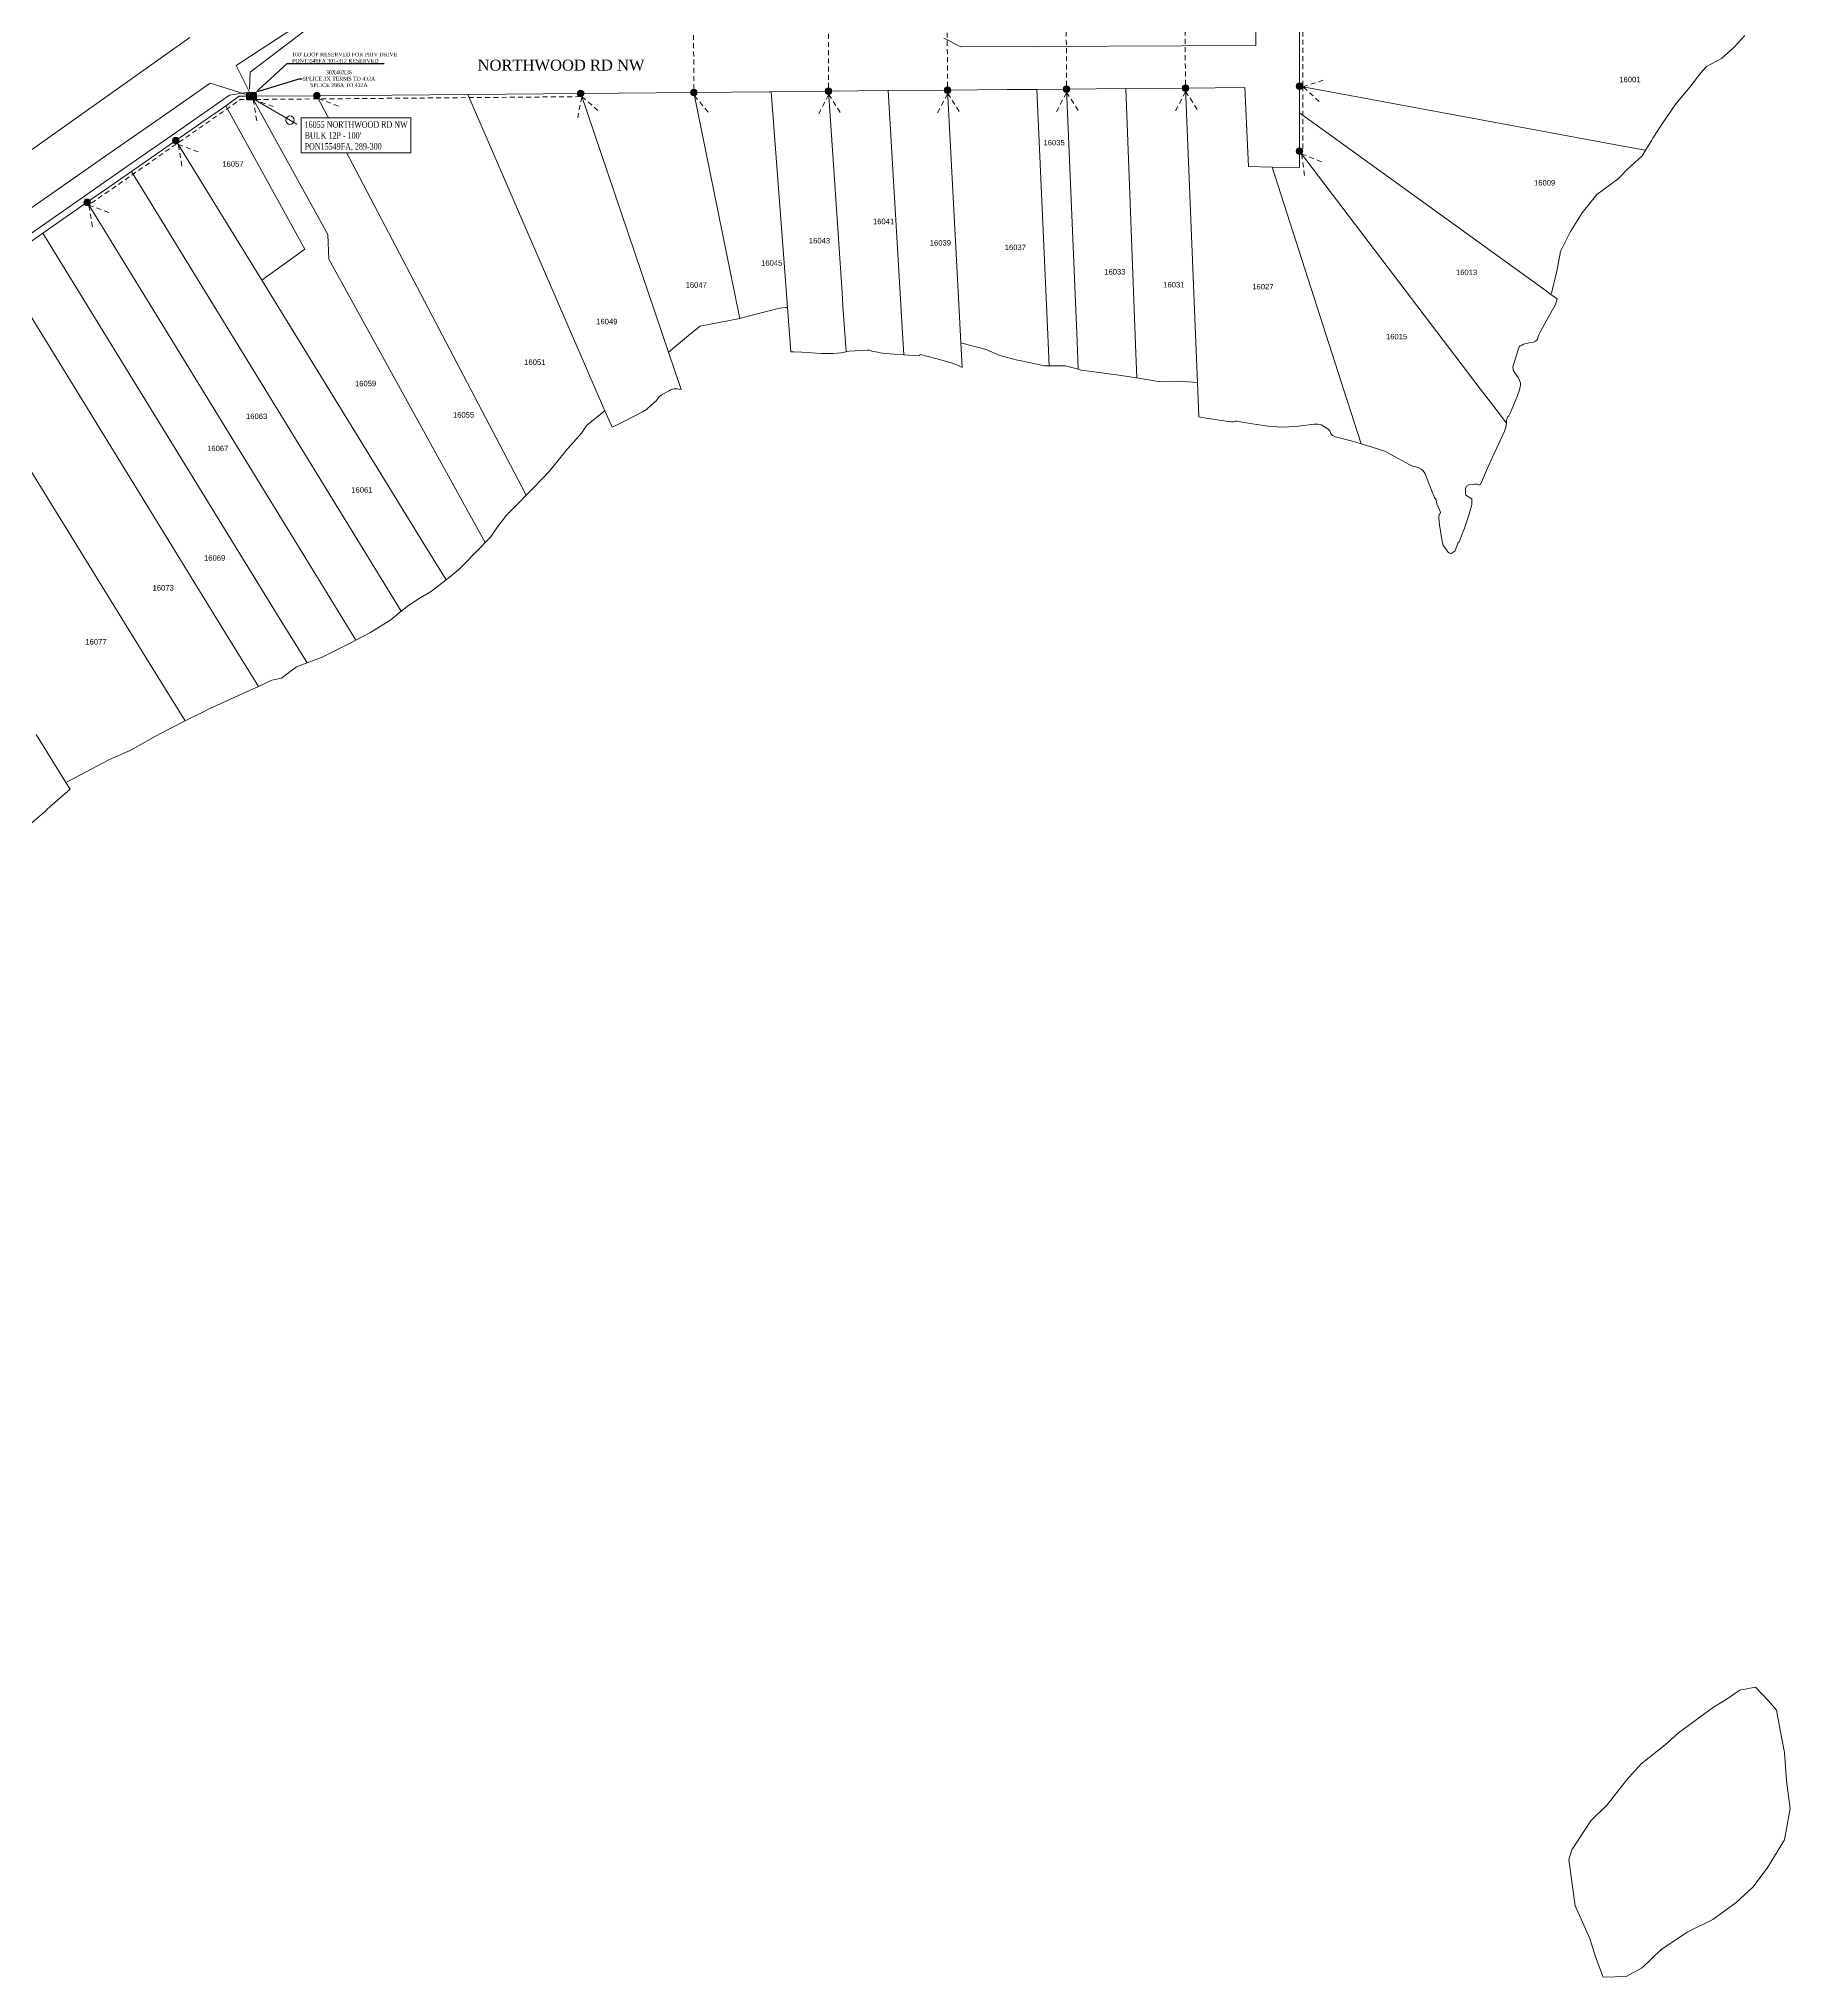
# Model space of a CAD drawing. Header units: feet. Extents: x 865220 to 2774701, y -2240498 to 961524.
# Drawn here: x 2766671 to 2768273, y 952897 to 954671 of the extents above; entities that cross this region are included whole.
import ezdxf
from ezdxf import colors
from ezdxf.entities.mleader import LeaderData, LeaderLine
from ezdxf.enums import TextEntityAlignment as Align
from ezdxf.lldxf.tags import DXFTag
from ezdxf.math import Vec2, Vec3

# ---------------------------------------------------------------- set-up
doc = ezdxf.new("R2010")
doc.units = ezdxf.units.FT
doc.header["$LTSCALE"] = 0.015
doc.header["$MEASUREMENT"] = 0
doc.linetypes.add('DASHED', pattern=[5, 3, -2])
for name, color, linetype, lineweight in [('288A', 112, '288A', 5), ('432A', 112, '432A', 5), ('DETAIL', 7, 'Continuous', 5), ('DROP BURIED', 7, 'DASHED', 5), ('Parcels', 7, 'Continuous', 0), ('PROP_TEL', 6, 'Continuous', 5), ('RUNNING LINE (UNDERGROUND)', 10, 'Continuous', 40), ('TAIL', 1, 'MST', 5), ('TERMINALS', 7, 'Continuous', 5)]:
    doc.layers.add(name, color=color, linetype=linetype, lineweight=lineweight)
for name, color, linetype in [('Scott County Addresses', 7, 'Continuous'), ('STREET NAME', 7, 'Continuous'), ('TELEPHONE STRUCT-PROP', 6, 'Continuous')]:
    doc.layers.add(name, color=color, linetype=linetype)
doc.styles.add('Dimensions 100', font='arial.ttf')
doc.styles.add('Line', font='txt.shx', dxfattribs={"height": 3})
doc.styles.add('SIMPLEX', font='times.ttf', dxfattribs={"width": 0.8})
doc.styles.get("Standard").update_dxf_attribs({"font": 'times.ttf'})
doc.styles.add('Utilities', font='arial.ttf', dxfattribs={"height": 2.5})
tags = doc.linetypes.add('288A', pattern='A,80,-5,["288A",Line,S=1.5,R=0,X=0,Y=-1.5],-24', length=109).pattern_tags.tags
tags[6] = DXFTag(74, 10)
tags = doc.linetypes.add('432A', pattern='A,80,-5,["432A",Line,S=1.5,R=0,X=0,Y=-1.5],-24', length=109).pattern_tags.tags
tags[6] = DXFTag(74, 10)
tags = doc.linetypes.add('MST', pattern='A,5,-5,5,-5,["TAIL",Line,S=1.5,R=0,X=0,Y=-1.5],-20', length=40).pattern_tags.tags
tags[10] = DXFTag(74, 10)

# ---------------------------------------------------------------- blocks, each defined once
blk = doc.blocks.new('ACMAP_ANN_TEMPLATE_Scott County Address')
at = {"layer": 'Scott County Addresses', "style": 'Dimensions 100'}
blk.add_attdef('ScottCountyAddress', (0, 0), '', height=50, dxfattribs=at)
blk = doc.blocks.new('NEW HH')
at = {"ltscale": 40, "true_color": 0xffffff}
h = blk.add_hatch(color=7, dxfattribs=at)
h.dxf.hatch_style = 1
h.paths.add_polyline_path([(-0.061, -0.031, 0.414214), (-0.046, -0.046), (0.046, -0.046, 0.414214), (0.061, -0.031), (0.061, 0.031, 0.414214), (0.046, 0.046), (-0.046, 0.046, 0.414214), (-0.061, 0.031)])
at = {"layer": 'RUNNING LINE (UNDERGROUND)', "color": 6, "lineweight": 0, "const_width": 0.005, "flags": 128}
blk.add_lwpolyline([(-0.061, 0.031), (-0.061, -0.031, 0.414214), (-0.046, -0.046), (0.046, -0.046, 0.414214), (0.061, -0.031), (0.061, 0.031, 0.414214), (0.046, 0.046), (-0.046, 0.046, 0.414214)], format="xyb", close=True, dxfattribs=at)
at = {"layer": 'TELEPHONE STRUCT-PROP', "color": 18, "true_color": 0x000000, "style": 'Utilities'}
blk.add_text('HH', height=0.05, dxfattribs=at).set_placement((0, 0), align=Align.MIDDLE_CENTER)
blk = doc.blocks.new('Proposed FlowerPot')
at = {"lineweight": 5, "ltscale": 100, "true_color": 0xffffff}
h = blk.add_hatch(color=7, dxfattribs=at)
h.dxf.hatch_style = 1
h.paths.add_polyline_path([(-0.06, 0, 0.414214), (0, -0.06, 0.414214), (0.06, 0, 0.414214), (0, 0.06, 0.414214)])
at = {"lineweight": 5, "ltscale": 100}
blk.add_circle((0, 0), 0.0604, dxfattribs=at)
at = {"layer": 'RUNNING LINE (UNDERGROUND)', "color": 6, "lineweight": 5, "const_width": 0.00907, "flags": 128}
blk.add_lwpolyline([(-0.06, 0, -0.414214), (0, 0.06, -0.414214), (0.06, 0, -0.414214), (0, -0.06, -0.414214), (-0.06, 0)], format="xyb", dxfattribs=at)
at = {"color": 18, "linetype": 'ByBlock', "lineweight": 5, "ltscale": 100, "true_color": 0x000000, "style": 'Dimensions 100'}
blk.add_text('F', height=0.0744, dxfattribs=at).set_placement((-0.029, -0.037))
blk = doc.blocks.new('TERMINAL')
at = {"lineweight": 5, "ltscale": 0.5, "flags": 128}
blk.add_lwpolyline([(-0.1, -0.6), (-0.1, 44.8)], dxfattribs=at)
at = {"lineweight": 5, "ltscale": 0.5}
blk.add_circle((-0.1, 37.6), 3.83, dxfattribs=at)

msp = doc.modelspace()

# ---------------------------------------------------------------- linework, layer by layer
at = {"layer": '432A', "lineweight": 5, "ltscale": 100, "flags": 128}
msp.add_lwpolyline([(2768003.9, 956731.7), (2768014.7, 956707.4), (2768011.5, 956697.4), (2768007.8, 956687.6), (2768003.8, 956677.9), (2767999.3, 956668.4), (2767994.4, 956659), (2767989.2, 956649.9), (2767983.6, 956641.1), (2767977.6, 956632.4), (2767971.2, 956624), (2767964.5, 956615.9), (2767957.6, 956608.3), (2767921, 956569.2), (2767920.3, 956568.6), (2767895.9, 956542.5), (2767811.4, 956452.6), (2767818.4, 956445.3), (2767749.6, 956372.1), (2767691.4, 956310.1), (2767633.2, 956248.2), (2767575, 956186.2), (2767520.3, 956127.9), (2767468.6, 956072.8), (2767399.5, 955998.3), (2767389.5, 955986.6), (2767378.6, 955973.2), (2767367.9, 955959.5), (2767367, 955958.4), (2767360.5, 955949.8), (2767354.1, 955941.1), (2767353.1, 955939.7), (2767352.1, 955938.2), (2767351, 955936.8), (2767349, 955933.9), (2767347.9, 955932.4), (2767346.9, 955931), (2767344.9, 955928.1), (2767336.8, 955916.2), (2767335.9, 955914.8), (2767326.8, 955900.8), (2767318, 955886.7), (2767309.5, 955872.4), (2767301.3, 955857.9), (2767293.4, 955843.3), (2767285.8, 955828.6), (2767278.5, 955813.7), (2767271.5, 955798.6), (2767264.8, 955783.4), (2767258.4, 955768.1), (2767252.2, 955752.3), (2767246.3, 955736.4), (2767240.7, 955720.3), (2767235.5, 955704.2), (2767230.6, 955687.9), (2767226.5, 955673), (2767222.6, 955658.1), (2767219, 955643), (2767208.7, 955598.3), (2767181.9, 955481.4), (2767141.6, 955306), (2767111.4, 955174.4), (2767074.5, 955013.6), (2767072.3, 955003.7), (2767068.7, 954989), (2767064.7, 954974.3), (2767060.3, 954959.6), (2767055.5, 954945.1), (2767050.3, 954930.8), (2767044.8, 954916.6), (2767044.1, 954915), (2767038.7, 954902.1), (2767032.9, 954889.3), (2767026.8, 954876.6), (2767020.3, 954864.1), (2767013.6, 954851.8), (2767006.7, 954839.8), (2766998.2, 954826), (2766990.4, 954813.9), (2766982.2, 954802), (2766973.8, 954790.3), (2766965.1, 954778.9), (2766956, 954767.7), (2766946.7, 954756.7), (2766937.2, 954745.9), (2766927.3, 954735.4), (2766917.2, 954725.1), (2766894.8, 954708.7), (2766916.5, 954688.7), (2766851.5, 954646.4), (2766865.6, 954618.2)], dxfattribs=at)
at = {"layer": 'DROP BURIED', "lineweight": 5, "ltscale": 100, "flags": 128}
for points in [[(2767270.2, 954624.7), (2767270, 954677.1)], [(2767393.5, 954625.8), (2767393.3, 954677.6)], [(2767502.3, 954626.8), (2767502.1, 954678)], [(2767611.2, 954627.7), (2767611, 954678.5)], [(2767664.5, 954678.7), (2767726.6, 954678.9), (2767827.5, 954679.4), (2767827.5, 954676.4), (2767827.5, 954651.6), (2767827.5, 954627.3)], [(2767720, 954628.7), (2767719.8, 954678.9)], [(2767166.4, 954617.8), (2766865.6, 954615.2), (2766855.2, 954615.1), (2766843.6, 954607), (2766717.5, 954519.2)], [(2767827.5, 954627.3), (2767827.4, 954603), (2767827.4, 954577.9), (2767827.4, 954567.9)]]:
    msp.add_lwpolyline(points, dxfattribs=at)
at = {"layer": 'DROP BURIED', "lineweight": 5, "ltscale": 100}
for points in [[(2767842.4, 954613.4), (2767827.5, 954626.8), (2767846.5, 954633)], [(2766870.3, 954595.8), (2766867.1, 954615.5), (2766885.8, 954608.5)], [(2766926.8, 954616), (2766945.5, 954609)], [(2767164, 954598.3), (2767167.7, 954617.9), (2767182.9, 954604.9)], [(2767270.8, 954618.7), (2767283.5, 954603.3)], [(2767384.5, 954602), (2767393.7, 954619.8), (2767404.5, 954602.9)], [(2767493.3, 954602.9), (2767502.5, 954620.7), (2767513.3, 954603.9)], [(2767602.1, 954603.9), (2767611.3, 954621.7), (2767622.1, 954604.8)], [(2767711, 954604.8), (2767720.2, 954622.6), (2767731, 954605.8)], [(2766801.9, 954554.3), (2766798.6, 954574.1), (2766817.3, 954567)], [(2767829, 954545.7), (2767826.3, 954565.5), (2767844.8, 954558)], [(2766720, 954498.8), (2766716.7, 954518.6), (2766735.4, 954511.6)]]:
    msp.add_lwpolyline(points, dxfattribs=at)
at = {"layer": 'Parcels', "lineweight": 5}
for p, q in [((2766615.2, 954534.5), (2766809.1, 954671.8)), ((2768221.8, 954662.9), (2768231.7, 954673.9)), ((2768196.9, 954645.4), (2768210.5, 954652.6)), ((2768210.5, 954652.6), (2768221.8, 954662.9)), ((2768181.6, 954626.4), (2768191.7, 954639.5)), ((2768191.7, 954639.5), (2768196.9, 954645.4)), ((2766935.4, 954491.6), (2766865.6, 954618.2)), ((2767109.2, 954267.8), (2766925.4, 954618.7)), ((2766925.4, 954618.7), (2767109.2, 954267.8)), ((2767063.3, 954619.9), (2767188.9, 954330.3)), ((2767201.2, 954621.1), (2767166.7, 954620.8)), ((2767166.7, 954620.8), (2767247, 954383.9)), ((2767270.2, 954621.7), (2767201.2, 954621.1)), ((2767339.1, 954622.3), (2767270.2, 954621.7)), ((2767311.3, 954419), (2767270.2, 954621.7)), ((2767270.2, 954621.7), (2767311.3, 954419)), ((2767341.1, 954622.3), (2767339.1, 954622.3)), ((2767393.5, 954622.8), (2767341.1, 954622.3)), ((2767341.1, 954622.3), (2767354.1, 954449.7)), ((2767447.9, 954623.3), (2767393.5, 954622.8)), ((2767405.9, 954438.5), (2767393.5, 954622.8)), ((2767502.3, 954623.7), (2767447.9, 954623.3)), ((2767447.9, 954623.3), (2767459.6, 954427.4)), ((2767556.8, 954624.2), (2767502.3, 954623.7)), ((2767513.4, 954416.3), (2767502.3, 954623.7)), ((2767502.3, 954623.7), (2767513.4, 954416.3)), ((2767584, 954624.4), (2767556.8, 954624.2)), ((2767611.2, 954624.7), (2767584, 954624.4)), ((2767594, 954399.7), (2767584, 954624.4)), ((2767584, 954624.4), (2767594, 954399.7)), ((2767620.9, 954394.1), (2767611.2, 954624.7)), ((2767674.6, 954383.1), (2767665.6, 954625.2)), ((2767730.1, 954378), (2767720, 954625.6)), ((2767720, 954625.6), (2767730.1, 954378)), ((2767777.6, 954553.8), (2767774.5, 954626.1)), ((2768125.5, 954571.6), (2767824.5, 954627.3)), ((2768156.2, 954592.8), (2768168.8, 954611.3)), ((2768168.8, 954611.3), (2768181.6, 954626.4)), ((2766914.4, 954478.1), (2766841.9, 954609.5)), ((2767824.4, 954603), (2768047.8, 954441.5)), ((2766874.9, 954449.9), (2766796.3, 954577.7)), ((2768141.1, 954568.7), (2768146.3, 954577.3)), ((2768146.3, 954577.3), (2768147.8, 954579.7)), ((2768147.8, 954579.7), (2768156.2, 954592.8)), ((2767824.4, 954567.9), (2767824.4, 954552.9)), ((2767824.4, 954567.9), (2767989.8, 954350.4)), ((2768124.6, 954551.4), (2768138, 954563.6)), ((2768125.5, 954571.6), (2768141.1, 954568.7)), ((2768138, 954563.6), (2768141.1, 954568.7)), ((2768141.1, 954568.7), (2768141.1, 954568.7)), ((2766984.1, 954176.9), (2766755.7, 954549.4)), ((2767799.4, 954553.4), (2767777.6, 954553.8)), ((2767799.4, 954553.4), (2767799.4, 954553.4)), ((2767824.4, 954552.9), (2767799.4, 954553.4)), ((2767799.4, 954553.4), (2767865, 954349.2)), ((2768096.5, 954528.4), (2768116, 954542.7)), ((2768116, 954542.7), (2768124.6, 954551.4)), ((2768086.6, 954516.1), (2768096.5, 954528.4)), ((2766937.5, 954158.9), (2766715.1, 954521.1)), ((2766715.1, 954521.1), (2766937.5, 954158.9)), ((2768072.3, 954494.4), (2768082.9, 954511.4)), ((2768082.9, 954511.4), (2768086.6, 954516.1)), ((2766674.5, 954492.8), (2766890.9, 954140.9)), ((2766935.4, 954491.6), (2766936.3, 954469.2)), ((2768063.2, 954476.1), (2768072.3, 954494.4)), ((2766874.9, 954449.9), (2766914.4, 954478.1)), ((2766936.3, 954469.2), (2766936.3, 954469.2)), ((2766936.3, 954469.2), (2767065.4, 954235.1)), ((2768059.9, 954458.1), (2768063.2, 954476.1)), ((2766844.2, 954122.9), (2766633.9, 954464.5)), ((2766633.9, 954464.5), (2766844.2, 954122.9)), ((2768055.4, 954439.1), (2768059.9, 954458.1)), ((2766874.9, 954449.9), (2767024.8, 954206)), ((2766874.9, 954449.9), (2766874.9, 954449.9)), ((2767354.1, 954449.7), (2767356, 954424.9)), ((2767405.9, 954438.5), (2767406.7, 954426.5)), ((2768047.8, 954441.5), (2768054.3, 954436.8)), ((2768054.3, 954436.8), (2768055.4, 954439.1)), ((2768060, 954432.7), (2768054.3, 954436.8)), ((2768054.3, 954436.8), (2768054.3, 954436.8)), ((2766774.3, 954095.8), (2766573, 954422.1)), ((2766573, 954422.1), (2766774.3, 954095.8)), ((2767312.2, 954414.9), (2767311.3, 954419)), ((2767311.3, 954419), (2767312.2, 954414.9)), ((2767312.8, 954415.1), (2767348.6, 954424.1)), ((2767348.6, 954424.1), (2767354, 954424.7)), ((2767354, 954424.7), (2767356, 954424.9)), ((2767356, 954424.9), (2767356, 954424.9)), ((2767356, 954424.9), (2767359.1, 954384.2)), ((2767406.7, 954426.5), (2767406.7, 954426.5)), ((2767406.7, 954426.5), (2767409.5, 954384.3)), ((2767460.3, 954416.5), (2767459.6, 954427.4)), ((2767462.4, 954381.5), (2767460.3, 954416.5)), ((2767460.3, 954416.5), (2767460.3, 954416.5)), ((2767460.3, 954416.5), (2767462.4, 954381.5)), ((2767513.4, 954416.3), (2767514.6, 954392.6)), ((2768051.9, 954415.6), (2768058.3, 954427)), ((2768058.3, 954427), (2768059.5, 954430.6)), ((2768059.5, 954430.6), (2768060, 954432.7)), ((2767247, 954383.9), (2767267.2, 954400.6)), ((2767267.2, 954400.6), (2767276.1, 954407.9)), ((2767276.1, 954407.9), (2767312.2, 954414.9)), ((2767312.2, 954414.9), (2767312.8, 954415.1)), ((2767312.2, 954414.9), (2767312.2, 954414.9)), ((2767595.2, 954371.5), (2767594, 954399.7)), ((2767594, 954399.7), (2767595.2, 954371.5)), ((2768042, 954395.7), (2768042.6, 954398.2)), ((2768042.6, 954398.2), (2768043.3, 954399.7)), ((2768043.3, 954399.7), (2768044.5, 954402.4)), ((2768044.5, 954402.4), (2768051.9, 954415.6)), ((2767258.6, 954349.7), (2767247, 954383.9)), ((2767247, 954383.9), (2767247, 954383.9)), ((2767359.1, 954384.2), (2767361.8, 954384.3)), ((2767361.8, 954384.3), (2767369.1, 954384.1)), ((2767369.1, 954384.1), (2767386.7, 954382.9)), ((2767386.7, 954382.9), (2767397.5, 954382.8)), ((2767397.5, 954382.8), (2767404.9, 954383.5)), ((2767404.9, 954383.5), (2767409.5, 954384.3)), ((2767409.5, 954384.3), (2767412.2, 954384.8)), ((2767412.2, 954384.8), (2767428.7, 954385.9)), ((2767428.7, 954385.9), (2767431, 954385.7)), ((2767431, 954385.7), (2767433.1, 954384.8)), ((2767433.1, 954384.8), (2767438.3, 954383.9)), ((2767438.3, 954383.9), (2767440.6, 954383.3)), ((2767440.6, 954383.3), (2767445.6, 954382.7)), ((2767445.6, 954382.7), (2767453.4, 954382.1)), ((2767453.4, 954382.1), (2767462.4, 954381.5)), ((2767462.4, 954381.5), (2767471.1, 954381)), ((2767471.1, 954381), (2767476.8, 954380.7)), ((2767476.8, 954380.7), (2767477.1, 954381.1)), ((2767477, 954381.5), (2767477.5, 954381.7)), ((2767477.1, 954381.1), (2767477, 954381.5)), ((2767477.5, 954381.7), (2767491.5, 954378.2)), ((2767515.8, 954369.9), (2767514.6, 954392.6)), ((2767514.6, 954392.6), (2767514.6, 954392.6)), ((2767514.6, 954392.6), (2767516.8, 954391.8)), ((2767516.8, 954391.8), (2767537.6, 954386.3)), ((2767537.6, 954386.3), (2767550.1, 954380.9)), ((2767550.1, 954380.9), (2767566.5, 954376.7)), ((2767621.9, 954368.4), (2767620.9, 954394.1)), ((2767620.9, 954394.1), (2767621.9, 954368.4)), ((2767675.5, 954360.5), (2767674.6, 954383.1)), ((2768019.6, 954370.7), (2768024, 954385.2)), ((2768024, 954385.2), (2768025.5, 954388.7)), ((2768025.5, 954388.7), (2768026.4, 954389.7)), ((2768026.4, 954389.7), (2768027.7, 954390.5)), ((2768027.7, 954390.5), (2768029.4, 954391.3)), ((2768029.4, 954391.3), (2768034.5, 954392.4)), ((2768034.5, 954392.4), (2768037.9, 954392.8)), ((2768037.9, 954392.8), (2768040.4, 954393.9)), ((2768040.4, 954393.9), (2768042, 954395.7)), ((2767491.5, 954378.2), (2767505.8, 954374.2)), ((2767505.8, 954374.2), (2767512.3, 954371.9)), ((2767512.3, 954371.9), (2767515.8, 954369.9)), ((2767566.5, 954376.7), (2767568.5, 954376.3)), ((2767568.5, 954376.3), (2767591.1, 954371.5)), ((2767591.1, 954371.5), (2767595.2, 954371.5)), ((2767595.2, 954371.5), (2767610.2, 954371.6)), ((2767595.2, 954371.5), (2767595.2, 954371.5)), ((2767610.2, 954371.6), (2767621.9, 954368.4)), ((2767621.9, 954368.4), (2767621.9, 954368.4)), ((2767621.9, 954368.4), (2767624.7, 954367.6)), ((2767624.7, 954367.6), (2767636.1, 954366.1)), ((2767636.1, 954366.1), (2767656.8, 954363.3)), ((2767656.8, 954363.3), (2767675.3, 954360.5)), ((2767731, 954356.1), (2767730.1, 954378)), ((2768019.9, 954367.8), (2768019.6, 954370.7)), ((2768020, 954367.6), (2768019.9, 954367.8)), ((2768020.8, 954365.9), (2768020, 954367.6)), ((2768024.3, 954360.7), (2768020.8, 954365.9)), ((2767240.6, 954344.9), (2767247.8, 954348.6)), ((2767247.8, 954348.6), (2767249.6, 954349.8)), ((2767249.6, 954349.8), (2767251.9, 954350.4)), ((2767251.9, 954350.4), (2767254.9, 954350.4)), ((2767254.9, 954350.4), (2767258.6, 954349.7)), ((2767675.3, 954360.5), (2767675.5, 954360.5)), ((2767675.5, 954360.5), (2767696.9, 954356.8)), ((2767675.5, 954360.5), (2767675.5, 954360.5)), ((2767696.9, 954356.8), (2767718.7, 954357)), ((2767718.7, 954357), (2767731, 954356.1)), ((2767731, 954356.1), (2767731, 954356.1)), ((2767731, 954356.1), (2767732.2, 954324.9)), ((2767865, 954349.2), (2767880.8, 954300.1)), ((2767989.8, 954350.4), (2768004.2, 954331.5)), ((2768023.4, 954343.3), (2768025.6, 954349.6)), ((2768025.7, 954358.1), (2768024.3, 954360.7)), ((2768025.6, 954349.6), (2768026.6, 954353.8)), ((2768026.5, 954355.8), (2768025.7, 954358.1)), ((2768026.6, 954353.8), (2768026.5, 954355.8)), ((2767172.3, 954317.2), (2767188.9, 954330.3)), ((2767188.9, 954330.3), (2767188.9, 954330.3)), ((2767188.9, 954330.3), (2767195.4, 954315.4)), ((2767207.4, 954321.1), (2767223.2, 954329.3)), ((2767223.2, 954329.3), (2767226.9, 954331.6)), ((2767226.9, 954331.6), (2767230.8, 954335.2)), ((2767230.8, 954335.2), (2767235.7, 954339.4)), ((2767235.7, 954339.4), (2767238.5, 954343.1)), ((2767238.5, 954343.1), (2767240.6, 954344.9)), ((2768004.2, 954331.5), (2768004.2, 954331.5)), ((2768004.2, 954331.5), (2768013.8, 954318.9)), ((2768015.8, 954325.6), (2768017.5, 954328.9)), ((2768017.5, 954328.9), (2768023.4, 954343.3)), ((2767152.5, 954293.2), (2767167.4, 954309.9)), ((2767167.4, 954309.9), (2767172.3, 954317.2)), ((2767195.4, 954315.4), (2767195.5, 954315.4)), ((2767195.5, 954315.4), (2767197.1, 954315.9)), ((2767197.1, 954315.9), (2767207.4, 954321.1)), ((2767732.2, 954324.9), (2767739, 954323.6)), ((2767739, 954323.6), (2767755, 954321.1)), ((2767755, 954321.1), (2767762, 954320.2)), ((2767762, 954320.2), (2767763.7, 954320.1)), ((2767763.7, 954320.1), (2767764.9, 954320.4)), ((2767764.9, 954320.4), (2767765.6, 954320.9)), ((2767765.6, 954320.9), (2767766.9, 954320.9)), ((2767766.9, 954320.9), (2767777.4, 954318.9)), ((2767777.4, 954318.9), (2767785.3, 954317.7)), ((2767785.3, 954317.7), (2767795.6, 954316.4)), ((2767795.6, 954316.4), (2767804.1, 954315.6)), ((2767804.1, 954315.6), (2767810.7, 954315.3)), ((2767810.7, 954315.3), (2767823.6, 954316.1)), ((2767823.6, 954316.1), (2767837.8, 954318.2)), ((2767837.8, 954318.2), (2767841.2, 954318.2)), ((2767841.2, 954318.2), (2767844.2, 954317.4)), ((2767844.2, 954317.4), (2767850.3, 954313.8)), ((2767850.3, 954313.8), (2767851.3, 954313)), ((2767851.3, 954313), (2767852.1, 954312)), ((2767852.1, 954312), (2767852.6, 954310.7)), ((2767852.6, 954310.7), (2767852.9, 954309.2)), ((2768006.7, 954300.5), (2768011.8, 954311.7)), ((2768011.8, 954311.7), (2768013.1, 954315.4)), ((2768013.1, 954315.4), (2768013.8, 954318.7)), ((2768013.8, 954318.9), (2768013.9, 954321.6)), ((2768013.8, 954318.7), (2768013.8, 954318.9)), ((2768013.9, 954321.6), (2768014.3, 954323.7)), ((2768014.3, 954323.7), (2768014.9, 954325.1)), ((2768014.9, 954325.1), (2768015.8, 954325.6)), ((2767137.8, 954274.7), (2767152.1, 954292.6)), ((2767152.1, 954292.6), (2767152.5, 954293.2)), ((2767852.9, 954309.2), (2767854.5, 954307.8)), ((2767854.5, 954307.8), (2767857.4, 954306.5)), ((2767857.4, 954306.5), (2767873, 954302.4)), ((2767873, 954302.4), (2767880.8, 954300.1)), ((2767880.8, 954300.1), (2767886, 954298.6)), ((2767886, 954298.6), (2767902.6, 954293.4)), ((2767902.6, 954293.4), (2767911.4, 954288.5)), ((2768002.2, 954290.6), (2768006.7, 954300.5)), ((2767124, 954260.3), (2767137.8, 954274.7)), ((2767911.4, 954288.5), (2767924.7, 954281.2)), ((2767924.7, 954281.2), (2767928.2, 954279.6)), ((2767928.2, 954279.6), (2767932.9, 954278.3)), ((2767932.9, 954278.3), (2767935.6, 954276.9)), ((2767935.6, 954276.9), (2767937.2, 954275.7)), ((2767937.2, 954275.7), (2767938.5, 954274.3)), ((2767938.5, 954274.3), (2767939.5, 954272.7)), ((2767989.9, 954263), (2767996.4, 954277.7)), ((2767996.4, 954277.7), (2768002.2, 954290.6)), ((2767116.9, 954253.1), (2767109.2, 954267.8)), ((2767116.9, 954253.1), (2767124, 954260.3)), ((2767939.5, 954272.7), (2767945.2, 954257.7)), ((2767945.2, 954257.7), (2767948, 954251)), ((2767976.2, 954259.2), (2767977.3, 954261.2)), ((2767976.3, 954254.4), (2767976.2, 954259.2)), ((2767977.3, 954261.2), (2767979.3, 954262.5)), ((2767979.3, 954262.5), (2767982.4, 954263)), ((2767982.4, 954263), (2767984.9, 954263.2)), ((2767984.9, 954263.2), (2767986.8, 954263.1)), ((2767986.8, 954263.1), (2767988.2, 954262.6)), ((2767988.2, 954262.6), (2767989.2, 954262.6)), ((2767989.2, 954262.6), (2767989.9, 954263)), ((2767099.2, 954235.1), (2767109.4, 954245.6)), ((2767109.4, 954245.6), (2767116.9, 954253.1)), ((2767116.9, 954253.1), (2767116.9, 954253.1)), ((2767948, 954251), (2767949.4, 954248.8)), ((2767949.4, 954248.8), (2767950.1, 954245.1)), ((2767950.1, 954245.1), (2767952.9, 954239.2)), ((2767952.9, 954239.2), (2767953.4, 954237.3)), ((2767976.7, 954253.1), (2767976.3, 954254.4)), ((2767982.1, 954249.6), (2767976.7, 954253.1)), ((2767979.7, 954235.6), (2767982, 954244.5)), ((2767982, 954244.5), (2767982.1, 954249.6)), ((2767065.4, 954235.1), (2767079.4, 954209.8)), ((2767084.2, 954214.7), (2767090.7, 954224.1)), ((2767090.7, 954224.1), (2767099.2, 954235.1)), ((2767952.2, 954235.7), (2767952, 954232.4)), ((2767952, 954232.4), (2767952.5, 954226.1)), ((2767953.2, 954236.2), (2767952.2, 954235.7)), ((2767952.5, 954226.1), (2767954.9, 954210.7)), ((2767953.4, 954237.3), (2767953.2, 954236.2)), ((2767972.1, 954214.3), (2767975.3, 954222.8)), ((2767975.3, 954222.8), (2767979.7, 954235.6)), ((2767024.8, 954206), (2767043.5, 954175.6)), ((2767054.9, 954184.7), (2767075.4, 954205.6)), ((2767075.4, 954205.6), (2767079.4, 954209.8)), ((2767079.4, 954209.8), (2767084.2, 954214.7)), ((2767954.9, 954210.7), (2767955.8, 954207.2)), ((2767955.8, 954207.2), (2767957.4, 954205.3)), ((2767957.4, 954205.3), (2767960.1, 954201.1)), ((2767966.9, 954202.2), (2767969.4, 954209.2)), ((2767969.4, 954209.2), (2767969.9, 954210)), ((2767969.9, 954210), (2767970.4, 954210)), ((2767970.4, 954210), (2767972.1, 954214.3)), ((2767960.1, 954201.1), (2767961.7, 954199.9)), ((2767961.7, 954199.9), (2767963.3, 954199.8)), ((2767963.3, 954199.8), (2767966.9, 954202.2)), ((2767002.6, 954146.9), (2766984.1, 954176.9)), ((2767030.3, 954165.1), (2767043.5, 954175.6)), ((2767043.5, 954175.6), (2767054.9, 954184.7)), ((2766961.1, 954120.5), (2766937.5, 954158.9)), ((2766937.5, 954158.9), (2766961.1, 954120.5)), ((2767002.6, 954146.9), (2767008, 954151.3)), ((2767008, 954151.3), (2767017.5, 954157.5)), ((2767017.5, 954157.5), (2767030.3, 954165.1)), ((2766916.3, 954099.6), (2766890.9, 954140.9)), ((2766973.9, 954127.1), (2766992.9, 954139.1)), ((2766992.9, 954139.1), (2767002.6, 954146.9)), ((2767002.6, 954146.9), (2767002.6, 954146.9)), ((2766871.8, 954078.1), (2766844.2, 954122.9)), ((2766929.7, 954104.5), (2766955.3, 954117.4)), ((2766955.3, 954117.4), (2766961.1, 954120.5)), ((2766961.1, 954120.5), (2766973.9, 954127.1)), ((2766961.1, 954120.5), (2766961.1, 954120.5)), ((2766906.8, 954096.1), (2766916.3, 954099.6)), ((2766916.3, 954099.6), (2766929.7, 954104.5)), ((2766916.3, 954099.6), (2766916.3, 954099.6)), ((2766804.7, 954046.5), (2766774.3, 954095.8)), ((2766774.3, 954095.8), (2766804.7, 954046.5)), ((2766871.8, 954078.1), (2766884, 954083.9)), ((2766884, 954083.9), (2766893, 954085.6)), ((2766893, 954085.6), (2766906.8, 954096.1)), ((2766826.8, 954057.5), (2766860.4, 954072.8)), ((2766860.4, 954072.8), (2766871.8, 954078.1)), ((2766871.8, 954078.1), (2766871.8, 954078.1)), ((2766782.8, 954035.3), (2766804.7, 954046.5)), ((2766804.7, 954046.5), (2766823.3, 954055.8)), ((2766804.7, 954046.5), (2766804.7, 954046.5)), ((2766823.3, 954055.8), (2766826.8, 954057.5)), ((2766668.5, 954034), (2766695.7, 953990.1)), ((2766754.6, 954019.4), (2766777.6, 954032.7)), ((2766777.6, 954032.7), (2766782.8, 954035.3)), ((2766709.1, 953997.3), (2766734.5, 954010.7)), ((2766734.5, 954010.7), (2766739, 954012.7)), ((2766739, 954012.7), (2766754.6, 954019.4)), ((2766695.7, 953990.1), (2766709.1, 953997.3)), ((2766678.5, 953965.8), (2766688, 953973.9)), ((2766688, 953973.9), (2766697.2, 953982)), ((2766699.5, 953984), (2766695.7, 953990.1)), ((2766695.7, 953990.1), (2766695.7, 953990.1)), ((2766697.2, 953982), (2766699.5, 953984)), ((2766662.3, 953951.4), (2766673.3, 953960.8)), ((2766673.3, 953960.8), (2766676.9, 953963.9)), ((2766676.9, 953963.9), (2766678.5, 953965.8)), ((2768227.3, 953159.4), (2768214.8, 953151.1)), ((2768241.6, 953162.1), (2768227.3, 953159.4)), ((2768253.5, 953149.6), (2768241.6, 953162.1)), ((2768241.6, 953162.1), (2768241.6, 953162.1)), ((2768203.3, 953143.8), (2768190.7, 953134.8)), ((2768214.8, 953151.1), (2768203.3, 953143.8)), ((2768260.8, 953141.2), (2768253.5, 953149.6)), ((2768264.2, 953122.9), (2768260.8, 953141.2)), ((2768190.7, 953134.8), (2768171.1, 953120.5)), ((2768268.2, 953102.6), (2768264.2, 953122.9)), ((2768159.1, 953109.6), (2768136.9, 953092.2)), ((2768171.1, 953120.5), (2768159.1, 953109.6)), ((2768136.9, 953092.2), (2768123.7, 953077.2)), ((2768270.1, 953076.4), (2768268.2, 953102.6)), ((2768123.7, 953077.2), (2768105.8, 953054.6)), ((2768273.4, 953051.2), (2768270.1, 953076.4)), ((2768105.8, 953054.6), (2768090.8, 953040)), ((2768268.2, 953022.6), (2768273.4, 953051.2)), ((2768090.8, 953040), (2768073.5, 953013.4)), ((2768252.4, 952996.7), (2768268.2, 953022.6)), ((2768073.5, 953013.4), (2768070.7, 953004.6)), ((2768070.7, 953004.6), (2768074.4, 952977.4)), ((2768223.9, 952965.2), (2768239.3, 952979.3)), ((2768239.3, 952979.3), (2768252.4, 952996.7)), ((2768074.4, 952977.4), (2768076.6, 952962.1)), ((2768076.6, 952962.1), (2768089.9, 952932.1)), ((2768202.5, 952949.7), (2768223.9, 952965.2)), ((2768179.6, 952938.3), (2768202.5, 952949.7)), ((2768089.9, 952932.1), (2768095.3, 952915.4)), ((2768155.3, 952922.1), (2768179.6, 952938.3)), ((2768095.3, 952915.4), (2768102.1, 952896.8)), ((2768137.9, 952905.4), (2768155.3, 952922.1)), ((2768102.1, 952896.8), (2768123.3, 952897.6)), ((2768123.3, 952897.6), (2768137.9, 952905.4))]:
    msp.add_line(p, q, dxfattribs=at)
for points in [[(2767824.4, 954806), (2767824.5, 954676.4), (2767824.5, 954651.6), (2767824.5, 954627.3)], [(2766925.4, 954618.7), (2766865.6, 954618.2), (2766854.2, 954618.1), (2766841.9, 954609.5), (2766796.3, 954577.7), (2766755.7, 954549.4), (2766715.1, 954521.1), (2766674.5, 954492.8), (2766633.9, 954464.5)], [(2767166.7, 954620.8), (2767132.3, 954620.5), (2767063.3, 954619.9), (2766994.3, 954619.3), (2766925.4, 954618.7)], [(2767774.5, 954626.1), (2767720, 954625.6), (2767665.6, 954625.2), (2767611.2, 954624.7)], [(2767824.5, 954627.3), (2767824.4, 954603), (2767824.4, 954577.9), (2767824.4, 954567.9)]]:
    msp.add_lwpolyline(points, dxfattribs=at)
at = {"layer": 'TAIL', "lineweight": 5, "ltscale": 100, "flags": 128}
for points in [[(2767759.2, 954843.5), (2767779.4, 954831.4), (2767780.9, 954824.5), (2767782, 954817.8), (2767782.2, 954816.8), (2767782.6, 954813.9), (2767782.7, 954812.9), (2767784.4, 954787.9), (2767784.5, 954696), (2767784.5, 954664.6), (2767514.4, 954663.5), (2767499, 954671.4)], [(2766861.1, 954621.5), (2766845.4, 954619.2), (2766838.5, 954614.4), (2766792.9, 954582.6), (2766752.3, 954554.4), (2766711.7, 954526.1), (2766671.1, 954497.8), (2766469.6, 954357.8)]]:
    msp.add_lwpolyline(points, dxfattribs=at)

# ---------------------------------------------------------------- block references
at = {"layer": 'PROP_TEL', "lineweight": 5}
for name, p, xscale, yscale, zscale in [('Proposed FlowerPot', (2767720, 954625.6), 50, 50, 50), ('Proposed FlowerPot', (2767824.4, 954627.3), 50, 50, 50), ('NEW HH', (2766865.6, 954618.2), 80, 80, 80), ('Proposed FlowerPot', (2766925.4, 954618.7), 50, 50, 50), ('Proposed FlowerPot', (2767166.7, 954620.8), 50, 50, 50), ('Proposed FlowerPot', (2767270.2, 954621.7), 50, 50, 50), ('Proposed FlowerPot', (2767393.5, 954622.8), 50, 50, 50), ('Proposed FlowerPot', (2767502.3, 954623.7), 50, 50, 50), ('Proposed FlowerPot', (2767611.2, 954624.7), 50, 50, 50), ('Proposed FlowerPot', (2766796.3, 954577.7), 50, 50, 50), ('Proposed FlowerPot', (2767824.4, 954567.9), 50, 50, 50), ('Proposed FlowerPot', (2766715.1, 954521.1), 50, 50, 50)]:
    msp.add_blockref(name, p, dxfattribs=dict(at, xscale=xscale, yscale=yscale, zscale=zscale))
at = {"layer": 'Scott County Addresses', "lineweight": 5, "xscale": 0.1, "yscale": 0.1, "zscale": 0.1}
for p, values in [((2768117, 954631), {'ScottCountyAddress': '16001'}), ((2767590.2, 954573.2), {'ScottCountyAddress': '16035'}), ((2766838.8, 954553.7), {'ScottCountyAddress': '16057'}), ((2768039, 954536.5), {'ScottCountyAddress': '16009'}), ((2767434.1, 954501.1), {'ScottCountyAddress': '16041'}), ((2767375.5, 954483.5), {'ScottCountyAddress': '16043'}), ((2767486.1, 954481.5), {'ScottCountyAddress': '16039'}), ((2767554.7, 954477.4), {'ScottCountyAddress': '16037'}), ((2767331.8, 954463.1), {'ScottCountyAddress': '16045'}), ((2767645.7, 954455), {'ScottCountyAddress': '16033'}), ((2767967.5, 954454.5), {'ScottCountyAddress': '16013'}), ((2767262.7, 954443), {'ScottCountyAddress': '16047'}), ((2767699.7, 954443.2), {'ScottCountyAddress': '16031'}), ((2767781.2, 954441.4), {'ScottCountyAddress': '16027'}), ((2767180.9, 954409.5), {'ScottCountyAddress': '16049'}), ((2767903.5, 954395.7), {'ScottCountyAddress': '16015'}), ((2767115, 954372.3), {'ScottCountyAddress': '16051'}), ((2766960.2, 954352.8), {'ScottCountyAddress': '16059'}), ((2766860.5, 954322.8), {'ScottCountyAddress': '16063'}), ((2767049.8, 954324.1), {'ScottCountyAddress': '16055'}), ((2766824.9, 954293.4), {'ScottCountyAddress': '16067'}), ((2766956.8, 954255.4), {'ScottCountyAddress': '16061'}), ((2766822.1, 954193.2), {'ScottCountyAddress': '16069'}), ((2766775, 954165.8), {'ScottCountyAddress': '16073'}), ((2766713.5, 954116.4), {'ScottCountyAddress': '16077'})]:
    msp.add_blockref('ACMAP_ANN_TEMPLATE_Scott County Address', p, dxfattribs=at).add_auto_attribs(values)

# ---------------------------------------------------------------- texts
at = {"layer": 'STREET NAME', "lineweight": 5, "ltscale": 40, "insert": (2767072.4, 954651.6), "char_height": 10, "attachment_point": 1, "rotation": 0.0348}
msp.add_mtext('NORTHWOOD RD NW', dxfattribs=at)

# ---------------------------------------------------------------- next in the draw order: leaders
at = {"layer": 'DETAIL', "lineweight": 5, "ltscale": 5}
ml = msp.add_multileader_mtext('Standard', dxfattribs=at)
ml.set_content('30X48X36\\PSPLICE 3X TERMS TO 432A\\PSPLICE 288A TO 432A', color=256)
ml.set_leader_properties()
ml.build(insert=Vec2(0, 0))
ml.multileader.update_dxf_attribs({"has_text_frame": 1, "text_left_attachment_type": 2, "text_right_attachment_type": 2, "dogleg_length": 3})
ctx = ml.context
ctx.base_point, ctx.char_height, ctx.landing_gap_size, ctx.plane_origin = Vec3(2766912, 954634.2), 3.5, 1.5, Vec3(2766959.8, 954592.8)
ctx.left_attachment, ctx.right_attachment, ctx.text_align_type = 2, 2, 1
notes = []
notes.append((ctx, [(1, (1, 1, 0), (2766909, 954634.2), (1, 0), 3, [(0, [(2766869.3, 954621.8)], 0, [])])]))
ctx.mtext.insert, ctx.mtext.alignment, ctx.mtext.flow_direction = Vec3(2766945.5, 954641.8), 2, 5
ctx.mtext.has_bg_fill, ctx.mtext.bg_color, ctx.mtext.bg_scale_factor, ctx.mtext.bg_transparency, ctx.mtext.use_window_bg_color = 1, -1027028792, 1.5, 0, 1
for ctx, leaders in notes:
    for number, flags, end, landing, length, lines in leaders:
        leader = LeaderData()
        leader.index, (leader.has_last_leader_line, leader.has_dogleg_vector, leader.attachment_direction) = number, flags
        leader.last_leader_point, leader.dogleg_vector, leader.dogleg_length = Vec3(end), Vec3(landing), length
        for number, points, colour, breaks in lines:
            line = LeaderLine()
            line.index, line.vertices, line.color, line.breaks = number, Vec3.list(points), colors.encode_raw_color(colour), breaks
            leader.lines.append(line)
        ctx.leaders.append(leader)

# ---------------------------------------------------------------- next in the draw order: leaders
ml = msp.add_multileader_mtext('Standard', dxfattribs=at)
ml.set_content("100' LOOP RESERVED FOR PRIV DRIVE\\PPON15549FA 301-312 RESERVED", color=256)
ml.set_leader_properties()
ml.build(insert=Vec2(0, 0))
ml.multileader.update_dxf_attribs({"text_left_attachment_type": 5, "text_right_attachment_type": 5, "dogleg_length": 3})
ctx = ml.context
ctx.base_point, ctx.char_height, ctx.landing_gap_size, ctx.plane_origin = Vec3(2766901.2, 954648.1), 3.5, 1.5, Vec3(2767027.4, 954697)
ctx.left_attachment, ctx.right_attachment = 5, 5
notes = []
notes.append((ctx, [(1, (1, 1, 0), (2766898.2, 954648.1), (1, 0), 3, [(0, [(2766869.3, 954621.8)], 0, [])])]))
ctx.mtext.insert, ctx.mtext.flow_direction = Vec3(2766902.7, 954658.2), 5
ctx.mtext.has_bg_fill, ctx.mtext.bg_color, ctx.mtext.bg_scale_factor, ctx.mtext.bg_transparency, ctx.mtext.use_window_bg_color = 1, -1027028792, 1.5, 0, 1
for ctx, leaders in notes:
    for number, flags, end, landing, length, lines in leaders:
        leader = LeaderData()
        leader.index, (leader.has_last_leader_line, leader.has_dogleg_vector, leader.attachment_direction) = number, flags
        leader.last_leader_point, leader.dogleg_vector, leader.dogleg_length = Vec3(end), Vec3(landing), length
        for number, points, colour, breaks in lines:
            line = LeaderLine()
            line.index, line.vertices, line.color, line.breaks = number, Vec3.list(points), colors.encode_raw_color(colour), breaks
            leader.lines.append(line)
        ctx.leaders.append(leader)

# ---------------------------------------------------------------- next in the draw order: linework, layer by layer
at = {"layer": '288A', "lineweight": 5, "ltscale": 100, "flags": 128}
msp.add_lwpolyline([(2766865.6, 954618.2), (2766827.6, 954630), (2766782, 954598.2), (2766741.4, 954569.9), (2766700.8, 954541.6), (2766660.2, 954513.4), (2766619.6, 954485.1), (2766579, 954456.8), (2766558.7, 954442.6), (2766538.4, 954428.5), (2766497.7, 954400.2), (2766457.1, 954371.9), (2766416.5, 954343.6), (2766375.9, 954315.3), (2766335.3, 954287), (2766294.7, 954258.7), (2766254.1, 954230.4), (2766213.5, 954202.1), (2766172.9, 954173.8), (2766132.3, 954145.5), (2766091.6, 954117.2), (2766049.8, 954088.1), (2766015.2, 954057.2), (2766019.9, 954032.4), (2765996.6, 954041.3), (2765961.3, 954008.7), (2765916.7, 953968.7), (2765872, 953928.6), (2765827.3, 953888.6), (2765767.8, 953835.2), (2765693.3, 953768.4), (2765618.9, 953701.6), (2765537.2, 953628.4), (2765527.1, 953522), (2765519.5, 953442.4), (2765515.7, 953402.2), (2765535.7, 953390.9)], dxfattribs=at)
at = {"layer": 'TAIL', "lineweight": 5, "ltscale": 100, "flags": 128}
msp.add_lwpolyline([(2766989.2, 954846.6), (2766990.2, 954836, -0.088737), (2766884, 954712.1), (2766914.9, 954678.6), (2766864.2, 954640.2), (2766863.8, 954624.8)], format="xyb", dxfattribs=at)

# ---------------------------------------------------------------- next in the draw order: block references
at = {"layer": 'TERMINALS', "lineweight": 5, "ltscale": 0.5, "rotation": 239.9999999999999}
msp.add_blockref('TERMINAL', (2766868.1, 954615), dxfattribs=at)

# ---------------------------------------------------------------- next in the draw order: texts
at = {"layer": 'TERMINALS', "lineweight": 5, "ltscale": 0.5, "insert": (2766914.1, 954595.3), "char_height": 6, "attachment_point": 1, "style": 'SIMPLEX', "bg_fill": 19, "box_fill_scale": 1.5, "bg_fill_color": 256, "bg_fill_transparency": 0}
msp.add_mtext("16055 NORTHWOOD RD NW\\PBULK 12P - 100'\\PPON15549FA, 289-300", dxfattribs=at)

doc.saveas('drawing.dxf')
